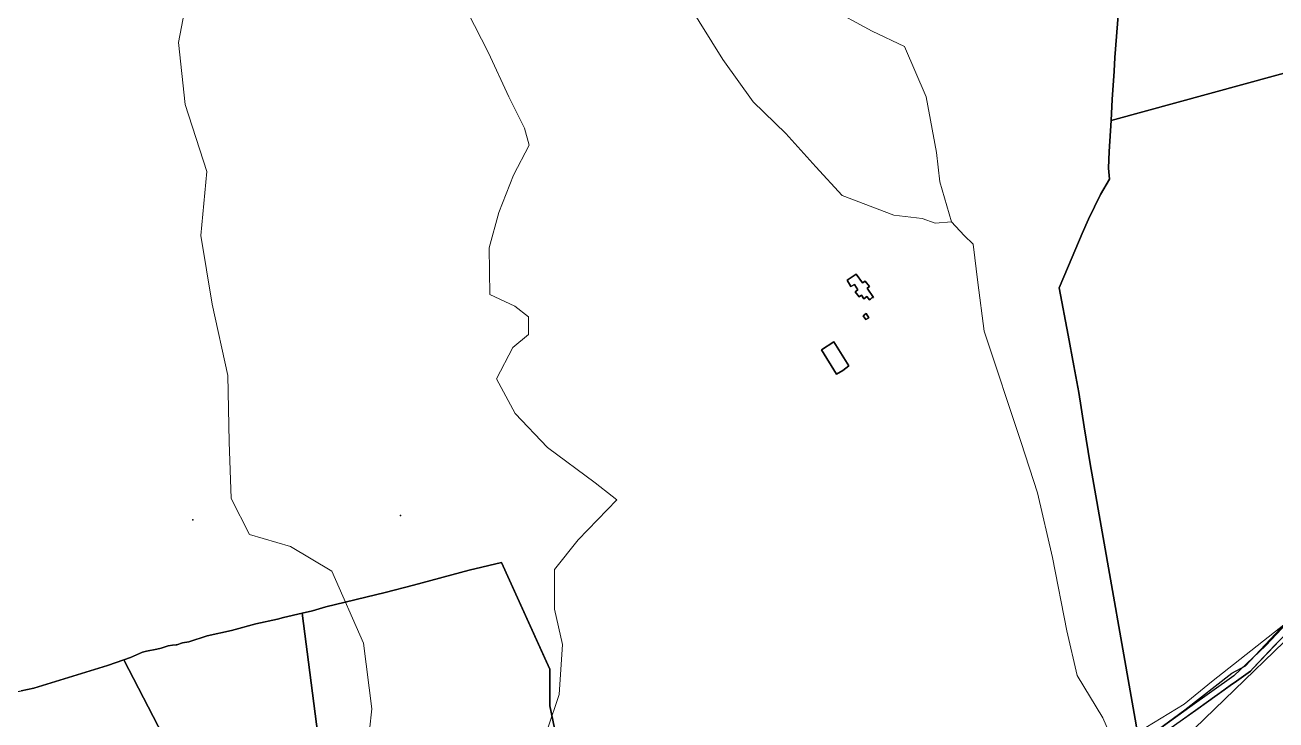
# Model space of a CAD drawing. Header units: metres. Extents: x 3 to 1027712, y 40 to 4430649.
# Drawn here: x 505940 to 507850, y 4406826 to 4407888 of the extents above; entities that cross this region are included whole.
import ezdxf

# ---------------------------------------------------------------- set-up
doc = ezdxf.new("R2010")
doc.units = ezdxf.units.M
doc.header["$MEASUREMENT"] = 0
doc.layers.add('A.ES.SDGC.CP.07003.cadastralparcel — CadastralParcel', color=1, linetype='Continuous')
doc.layers.add('Gasoductors_5_km', color=7, linetype='Continuous', lineweight=30, true_color=0x990087)
doc.layers.add('Habitats_5_km', color=7, linetype='Continuous', lineweight=9, true_color=0xbefad2)
doc.layers.add('Lineas_electricas_5_km', color=1, linetype='Continuous', lineweight=30)
doc.layers.add('Tuberias_distribucion_agua_ABAQUA', color=5, linetype='Continuous', lineweight=30)
doc.layers.add('Yacimientos_arqueologicos', color=7, linetype='Continuous', true_color=0x160844)

msp = doc.modelspace()

# ---------------------------------------------------------------- linework, layer by layer
at = {"layer": 'A.ES.SDGC.CP.07003.cadastralparcel — CadastralParcel', "color": 7, "linetype": 'Continuous', "flags": 128}
for points in [[(508050.2, 4407865.9), (507598.2, 4407742.3), (507599.8, 4407774.2), (507602.7, 4407817.5), (507603.8, 4407838.4), (507617.1, 4408006.2), (507629.1, 4408161.5), (507675.2, 4408148.9), (508014.2, 4408084)], [(507617.1, 4408006.2), (507603.8, 4407838.4), (507602.7, 4407817.5), (507599.8, 4407774.2), (507598.2, 4407742.3), (507595.2, 4407694.7), (507594, 4407669.4), (507595.3, 4407652.6), (507581.7, 4407629.2), (507563.4, 4407591.6), (507553.6, 4407569.3), (507532.9, 4407519.9), (507518.6, 4407486.6), (507532.5, 4407414.1), (507541.2, 4407367.2), (507548.7, 4407326.7), (507557, 4407273.9), (507566.2, 4407217.7), (507570.3, 4407194.9), (507642.8, 4406780.9)], [(507642.8, 4406780.9), (507570.3, 4407194.9), (507566.2, 4407217.7), (507557, 4407273.9), (507548.7, 4407326.7), (507541.2, 4407367.2), (507532.5, 4407414.1), (507518.6, 4407486.6), (507532.9, 4407519.9), (507553.6, 4407569.3), (507563.4, 4407591.6), (507581.7, 4407629.2), (507595.3, 4407652.6), (507594, 4407669.4), (507595.2, 4407694.7), (507598.2, 4407742.3), (508050.2, 4407865.9)], [(506753.5, 4406789.3), (506741.2, 4406847.7), (506741.2, 4406904), (506733.1, 4406921.9), (506667.1, 4407066.9), (506617.9, 4407054.9), (506532.7, 4407032.4), (506489.6, 4407021.1), (506399.2, 4406999), (506378.9, 4406992.8), (506363, 4406989.2), (506334.6, 4406982.7), (506325.4, 4406980.1), (506292.1, 4406972.9), (506255.1, 4406963.1), (506217.9, 4406954.6), (506190.1, 4406945.7), (506180.4, 4406944.1), (506171.8, 4406941.3), (506170.6, 4406941), (506165.2, 4406940.8), (506158.3, 4406939.3), (506147.6, 4406935.8), (506141.2, 4406934.5), (506125.2, 4406931.6), (506119, 4406929.9), (506101.1, 4406921.9), (506065.9, 4406909.5), (505953.5, 4406874.6), (505933.9, 4406870.8)], [(506440, 4406394.1), (506363, 4406989.2), (506378.9, 4406992.8), (506399.2, 4406999), (506489.6, 4407021.1), (506532.7, 4407032.4), (506617.9, 4407054.9), (506667.1, 4407066.9), (506741.2, 4406904), (506741.2, 4406847.7), (506741.2, 4406847.7), (506753.5, 4406789.3)], [(507665.9, 4406797.7), (507727.3, 4406841.1), (507779.9, 4406878.8), (507789.4, 4406885.6), (507810.7, 4406900.8), (507814.9, 4406905.2), (507848.1, 4406940.3), (507860, 4406952.9), (507882.1, 4406976.2), (507905.9, 4407001.4), (507906, 4407001.5), (507925.7, 4407022.3), (507926, 4407022.4), (507926.3, 4407022.5), (507932.5, 4407024.6), (507934.2, 4407023.6), (508108.6, 4406785.2)], [(506225.3, 4406658.4), (506090.9, 4406918.3), (506101.1, 4406921.9), (506119, 4406929.9), (506125.2, 4406931.6), (506141.2, 4406934.5), (506147.6, 4406935.8), (506158.3, 4406939.3), (506165.2, 4406940.8), (506170.6, 4406941), (506171.8, 4406941.3), (506180.4, 4406944.1), (506190.1, 4406945.7), (506217.9, 4406954.6), (506255.1, 4406963.1), (506292.1, 4406972.9), (506325.4, 4406980.1), (506334.6, 4406982.7), (506363, 4406989.2), (506440, 4406394.1)], [(507850.3, 4406942.6), (507849.5, 4406941.8), (507848.7, 4406940.9), (507848.1, 4406940.3), (507848, 4406940.2), (507847.2, 4406939.4), (507814.9, 4406905.2), (507810.7, 4406900.8), (507789.4, 4406885.6), (507779.9, 4406878.8), (507764.3, 4406867.6), (507755.7, 4406861.4), (507730.5, 4406843.4), (507699.7, 4406821.6)], [(506054.4, 4406515.9), (505898, 4406864), (505933.9, 4406870.8), (505953.5, 4406874.6), (506065.9, 4406909.5), (506090.9, 4406918.3), (506225.3, 4406658.4)]]:
    msp.add_lwpolyline(points, dxfattribs=at)
for points in [[(507225, 4407473), (507220.7, 4407469.9), (507216.8, 4407475.2), (507213.2, 4407472.8), (507207.2, 4407480.5), (507211.3, 4407483.4), (507206, 4407491.4), (507200.7, 4407488.7), (507194.9, 4407498.4), (507208.6, 4407507.3), (507218.5, 4407494), (507222.4, 4407496.9), (507229.2, 4407488.5), (507225.5, 4407485.8), (507235.2, 4407471.9), (507232.5, 4407471.3), (507230.8, 4407469.4), (507229.1, 4407468), (507225, 4407473)], [(507235.2, 4407471.9), (507225.5, 4407485.8), (507229.2, 4407488.5), (507222.4, 4407496.9), (507218.5, 4407494), (507208.6, 4407507.3), (507194.9, 4407498.4), (507200.7, 4407488.7), (507206, 4407491.4), (507211.3, 4407483.4), (507207.2, 4407480.5), (507213.2, 4407472.8), (507216.8, 4407475.2), (507220.7, 4407469.9), (507225, 4407473), (507229.1, 4407468), (507230.8, 4407469.4), (507232.5, 4407471.3), (507235.2, 4407471.9)], [(507219.3, 4407443.8), (507224.2, 4407447.1), (507228.1, 4407440.8), (507223.7, 4407437.9), (507219.3, 4407443.8)], [(507219.3, 4407443.8), (507223.7, 4407437.9), (507228.1, 4407440.8), (507224.2, 4407447.1), (507219.3, 4407443.8)], [(507178.8, 4407354.7), (507156, 4407391.6), (507174.6, 4407404.2), (507197.7, 4407367.4), (507188.2, 4407360), (507178.8, 4407354.7)], [(507197.7, 4407367.4), (507174.6, 4407404.2), (507156, 4407391.6), (507178.8, 4407354.7), (507188.2, 4407360), (507197.7, 4407367.4)]]:
    msp.add_lwpolyline(points, close=True, dxfattribs=at)
at = {"layer": 'Gasoductors_5_km'}
msp.add_lwpolyline([(507668.4, 4406810.7), (507710.5, 4406841.8), (507782.3, 4406897.9), (507803, 4406908.9), (507916.9, 4407030.8), (507947.1, 4407030.4), (507996.9, 4407079.1), (508012.5, 4407114.7), (508090, 4407164.4), (508213.2, 4407265.8)], dxfattribs=at)
at = {"layer": 'Habitats_5_km'}
for points in [[(505932.4, 4408377.4), (505995.4, 4408339.4), (506071.4, 4408278.4), (506146.4, 4408204.4), (506185.4, 4408133.4), (506200.4, 4408047.4), (506198.4, 4407989.4), (506174.4, 4407861.4), (506184.4, 4407766.4), (506217.4, 4407664.4), (506208.4, 4407566.4), (506225.4, 4407461.4), (506249.4, 4407352.4), (506251.4, 4407251.4), (506254.4, 4407164.4), (506282.4, 4407109.4), (506345.4, 4407091.4), (506408.4, 4407053.4), (506456.4, 4406943.4), (506469.4, 4406843.4), (506458.4, 4406745.4)], [(506458.4, 4406745.4), (506469.4, 4406843.4), (506456.4, 4406943.4), (506408.4, 4407053.4), (506345.4, 4407091.4), (506282.4, 4407109.4), (506254.4, 4407164.4), (506251.4, 4407251.4), (506249.4, 4407352.4), (506225.4, 4407461.4), (506208.4, 4407566.4), (506217.4, 4407664.4), (506184.4, 4407766.4), (506174.4, 4407861.4), (506198.4, 4407989.4), (506200.4, 4408047.4), (506185.4, 4408133.4), (506146.4, 4408204.4), (506071.4, 4408278.4), (505995.4, 4408339.4), (505932.4, 4408377.4)], [(506615.4, 4407908.4), (506647.4, 4407845.4), (506678.4, 4407778.4), (506702.4, 4407730.4), (506709.4, 4407704.4), (506685.4, 4407658.4), (506663.4, 4407601.4), (506648.4, 4407547.4), (506649.4, 4407476.4), (506687.4, 4407458.4), (506708.4, 4407442.4), (506708.4, 4407415.4), (506684.4, 4407395.4), (506659.4, 4407347.4), (506688.4, 4407294.4), (506737.4, 4407242.4), (506810.4, 4407188.4), (506836.4, 4407168.4), (506843.4, 4407162.4), (506784.4, 4407101.4), (506748.4, 4407056.4), (506748.4, 4406995.4), (506760.4, 4406941.4), (506755.4, 4406865.4), (506737.4, 4406812.4)], [(507864.4, 4406973.4), (507751.4, 4406884.4), (507709.4, 4406850.4), (507604.4, 4406786.4), (507585.4, 4406829.4), (507546.4, 4406894.4), (507530.4, 4406962.4), (507508.4, 4407074.4), (507485.4, 4407173.4), (507460.4, 4407250.4), (507404.4, 4407420.4), (507394.4, 4407494.4), (507387.4, 4407553.4), (507373.4, 4407566.4), (507354.4, 4407587.4), (507336.4, 4407648.4), (507331.4, 4407693.4), (507315.4, 4407778.4), (507282.4, 4407855.4), (507233.4, 4407878.4), (507165.4, 4407915.4)]]:
    msp.add_lwpolyline(points, dxfattribs=at)
msp.add_lwpolyline([(507057.4, 4408151.4), (507085.4, 4408065.4), (507142.4, 4407951.4), (507165.4, 4407915.4), (507233.4, 4407878.4), (507282.4, 4407855.4), (507315.4, 4407778.4), (507331.4, 4407693.4), (507336.4, 4407648.4), (507354.4, 4407587.4), (507329.4, 4407585.4), (507309.4, 4407592.4), (507266.4, 4407597.4), (507187.4, 4407627.4), (507147.4, 4407671.4), (507101.4, 4407722.4), (507051.4, 4407770.4), (507005.4, 4407835.4), (506952.4, 4407920.4), (506939.4, 4407981.4), (506937.4, 4408043.4), (506966.4, 4408110.4), (507003.4, 4408159.4)], close=True, dxfattribs=at)
at = {"layer": 'Lineas_electricas_5_km'}
msp.add_polyline3d([(509393.8, 4409051.9, 1.1), (509260.2, 4408871.9, 1.3), (509119.4, 4408681.6, 1.4), (508989.6, 4408507.3, 7.1), (508881, 4408328.8, 16.2), (508734.1, 4408164.7, 23.9), (508624.4, 4407955.5, 23.6), (508532, 4407778, 17.9), (508405.3, 4407535, 15.9), (508319.4, 4407370.5, 9.5), (508205.4, 4407152.6, 5.1), (508093.7, 4407091, 4.8), (507908.1, 4406989.8, 5), (507740.5, 4406827.9, 5.1), (507573.2, 4406665.8, 5.9)], dxfattribs=at)
at = {"layer": 'Tuberias_distribucion_agua_ABAQUA'}
msp.add_lwpolyline([(507898.9, 4407008.9), (507834.4, 4406940), (507785.1, 4406893.9), (507718.2, 4406845.8), (507646.8, 4406794.4)], dxfattribs=at)
at = {"layer": 'Yacimientos_arqueologicos'}
for p in [(506513.2, 4407138.9, 74.8), (506196, 4407131.8, 121.7)]:
    msp.add_point(p, dxfattribs=at)

doc.saveas('drawing.dxf')
